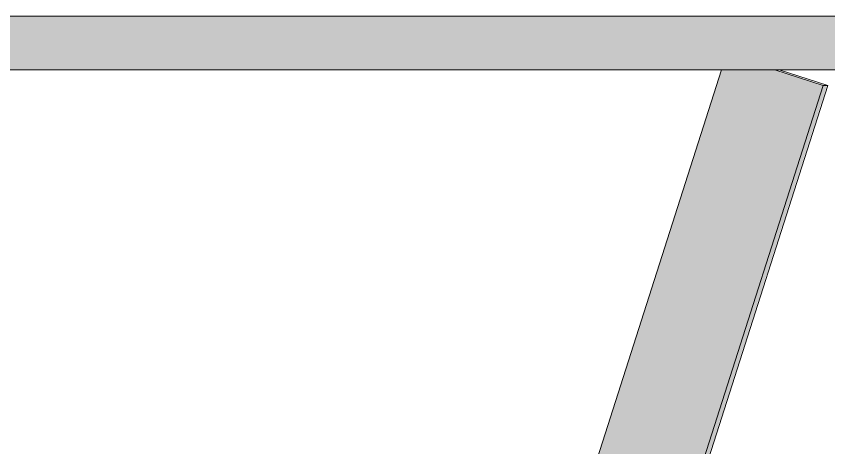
# Model space of a CAD drawing. Header units: inches. Extents: x -55396 to -733, y -290 to 853.
# Drawn here: x -25601.58 to -25577.7, y 270.26 to 282.95 of the extents above; entities that cross this region are included whole.
import ezdxf

# ---------------------------------------------------------------- set-up
doc = ezdxf.new("R2010")
doc.units = ezdxf.units.IN
doc.header["$MEASUREMENT"] = 0
doc.layers.add('Q-SPCQ', color=91, linetype='Continuous', lineweight=9)

# ---------------------------------------------------------------- blocks, each defined once
blk = doc.blocks.new('Basketball_Backstop-Performance_Sports_Systems-3103-Ceiling_Hung - 27_-0_ to 27_-11 7_8_-706978-Section 13')
at = {"layer": 'Q-SPCQ'}
h = blk.add_hatch(color=256, dxfattribs=at)
h.paths.add_polyline_path([(-25670.174, 281.375), (-25623.106, 281.375), (-25623.106, 282.955), (-25670.174, 282.955), (-25670.174, 281.617)], flags=0)
h.paths.add_polyline_path([(-25577.757, 281.375), (-25574.174, 281.375), (-25574.174, 282.955), (-25621.231, 282.955), (-25621.231, 281.375), (-25586.397, 281.375)], flags=0)
for points in [[(-25618.81, 152.543), (-25577.87, 280.918), (-25579.293, 281.375), (-25580.861, 281.375), (-25618.854, 162.244), (-25618.591, 162.235), (-25618.446, 161.995), (-25618.54, 161.772), (-25618.963, 161.789), (-25618.963, 152.592)], [(-25618.676, 152.543), (-25577.757, 280.918), (-25577.87, 280.918), (-25618.81, 152.543)]]:
    blk.add_hatch(color=256, dxfattribs=at).paths.add_polyline_path(points, flags=0)
for p, q in [((-25574.174, 282.955), (-25621.231, 282.955)), ((-25574.174, 281.375), (-25621.231, 281.375)), ((-25618.854, 162.244), (-25580.861, 281.375)), ((-25579.293, 281.375), (-25577.87, 280.918)), ((-25577.736, 280.918), (-25579.159, 281.375)), ((-25577.87, 280.918), (-25618.81, 152.543)), ((-25577.736, 280.918), (-25618.676, 152.543)), ((-25577.87, 280.918), (-25577.736, 280.918))]:
    blk.add_line(p, q, dxfattribs=at)

msp = doc.modelspace()

# ---------------------------------------------------------------- block references
at = {"layer": 'Q-SPCQ'}
msp.add_blockref('Basketball_Backstop-Performance_Sports_Systems-3103-Ceiling_Hung - 27_-0_ to 27_-11 7_8_-706978-Section 13', (0, 0), dxfattribs=at)

doc.saveas('drawing.dxf')
